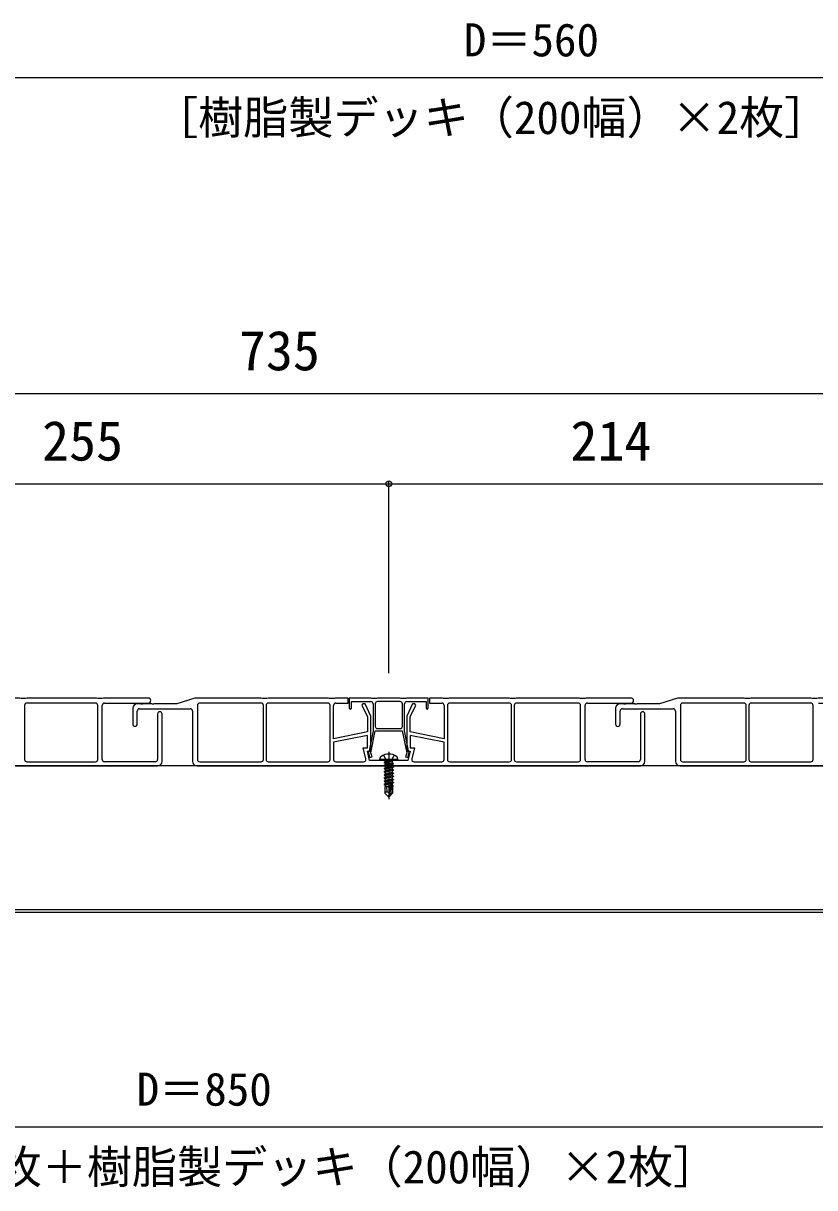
# Model space of a CAD drawing. Units: millimetres, scale not verified. Extents: x -1050 to 1050, y -1578 to 1569.
# Drawn here: x -221 to 130, y 225 to 741 of the extents above; entities that cross this region are included whole.
import ezdxf
from ezdxf.enums import TextEntityAlignment as Align

# ---------------------------------------------------------------- set-up
doc = ezdxf.new("R2010")
doc.units = ezdxf.units.MM
doc.header["$LTSCALE"] = 8
for name, color, linetype in [('0-2_YKK_11', 7, 'Continuous'), ('0-3_YKK_12', 2, 'Continuous'), ('0-4_YKK_13', 4, 'Continuous'), ('0-5_YKK_D', 6, 'Continuous')]:
    doc.layers.add(name, color=color, linetype=linetype)
doc.styles.add('ＭＳ ゴシック', font='')
doc.styles.get('ＭＳ ゴシック').set_extended_font_data('MS Gothic')

msp = doc.modelspace()

# ---------------------------------------------------------------- linework, layer by layer
at = {"layer": '0-2_YKK_11'}
for p, q in [((-189.174, 439.3), (-219.574, 439.3)), ((-185.174, 439.3), (-165.774, 439.3)), ((-115.776, 439.3), (-142.976, 439.3)), ((-86.176, 439.3), (-112.576, 439.3)), ((-65.176, 439), (-65.176, 429)), ((-53.176, 429), (-53.176, 439)), ((-5.776, 439.3), (-32.176, 439.3)), ((24.824, 439.3), (-2.576, 439.3)), ((28.824, 439.3), (48.224, 439.3)), ((98.226, 439.3), (71.026, 439.3)), ((127.826, 439.3), (101.426, 439.3)), ((-220.574, 438.3), (-220.574, 414.3)), ((-188.174, 414.3), (-188.174, 438.3)), ((-186.174, 414.3), (-186.174, 438.3)), ((-172.676, 437), (-172.676, 430)), ((-170.676, 430), (-170.676, 435.8)), ((-169.676, 436.8), (-147.176, 436.8)), ((-161.674, 434.5), (-161.674, 414.3)), ((-159.674, 413.5), (-159.674, 434.5)), ((-146.176, 435.8), (-146.176, 413.5)), ((-143.976, 438.3), (-143.976, 414.3)), ((-114.776, 414.3), (-114.776, 438.3)), ((-113.576, 438.3), (-113.576, 414.3)), ((-85.176, 414.3), (-85.176, 438.3)), ((-33.176, 438.3), (-33.176, 414.3)), ((-4.776, 414.3), (-4.776, 438.3)), ((-3.576, 438.3), (-3.576, 414.3)), ((25.824, 414.3), (25.824, 438.3)), ((27.824, 414.3), (27.824, 438.3)), ((41.326, 437), (41.326, 430)), ((43.326, 430), (43.326, 435.8)), ((44.326, 436.8), (66.826, 436.8)), ((52.324, 434.5), (52.324, 414.3)), ((54.324, 413.5), (54.324, 434.5)), ((67.826, 435.8), (67.826, 413.5)), ((70.026, 438.3), (70.026, 414.3)), ((99.226, 414.3), (99.226, 438.3)), ((100.426, 438.3), (100.426, 414.3)), ((128.826, 414.3), (128.826, 438.3)), ((-64.176, 428), (-54.176, 428)), ((-34.676, 414.3), (-34.676, 421.97)), ((-219.574, 413.3), (-189.174, 413.3)), ((-162.674, 413.3), (-185.174, 413.3)), ((-142.976, 413.3), (-115.776, 413.3)), ((-112.576, 413.3), (-86.176, 413.3)), ((-82.676, 413.3), (-70.365, 413.3)), ((-47.987, 413.3), (-35.676, 413.3)), ((-32.176, 413.3), (-5.776, 413.3)), ((-2.576, 413.3), (24.824, 413.3)), ((51.324, 413.3), (28.824, 413.3)), ((71.026, 413.3), (98.226, 413.3)), ((101.426, 413.3), (127.826, 413.3)), ((-440.174, 411.5), (-161.674, 411.5)), ((-144.176, 411.5), (52.324, 411.5)), ((69.826, 411.5), (266.326, 411.5))]:
    msp.add_line(p, q, dxfattribs=at)
for points in [[(-165.774, 441.5), (-185.674, 441.5), (-186.174, 441.35), (-188.174, 441.35), (-188.674, 441.5), (-219.674, 441.5), (-220.174, 441.35), (-222.174, 441.35), (-222.674, 441.5), (-254.674, 441.5), (-255.174, 441.35), (-257.174, 441.35), (-257.674, 441.5), (-287.424, 441.5), (-287.924, 441.35), (-289.924, 441.35), (-290.424, 441.5), (-296.174, 441.5), (-296.174, 439.3), (-290.674, 439.3)], [(-82.676, 439.3), (-77.176, 439.3), (-77.176, 441.5), (-82.926, 441.5), (-83.426, 441.35), (-85.426, 441.35), (-85.926, 441.5), (-112.676, 441.5), (-113.176, 441.35), (-115.176, 441.35), (-115.676, 441.5), (-145.176, 441.5), (-153.176, 439), (-163.156, 439), (-163.416, 438.85), (-163.936, 438.85), (-164.196, 439), (-168.156, 439), (-168.416, 438.85), (-168.936, 438.85), (-169.196, 439), (-170.676, 439)], [(-34.676, 438.3), (-34.676, 423.5), (-49.676, 426.5), (-49.676, 433.165), (-47.276, 438.455), (-47.627, 439), (-48.676, 439), (-51.176, 433.489), (-51.176, 418), (-49.676, 418), (-50.676, 413.8), (-58.656, 413.8), (-58.916, 413.65), (-59.436, 413.65), (-59.696, 413.8), (-67.676, 413.8), (-68.676, 418), (-67.176, 418), (-67.176, 433.5), (-69.676, 439), (-70.725, 439), (-71.076, 438.455), (-68.676, 433.175), (-68.676, 426.5), (-83.676, 423.5), (-83.676, 438.3)], [(-51.176, 440), (-42.676, 440), (-42.676, 437), (-42.176, 436.5), (-41.676, 437), (-41.676, 441.5), (-51.176, 441.5), (-51.676, 441.35), (-53.676, 441.35), (-54.176, 441.5), (-64.176, 441.5), (-64.676, 441.35), (-66.676, 441.35), (-67.176, 441.5), (-76.676, 441.5), (-76.676, 437), (-76.176, 436.5), (-75.676, 437), (-75.676, 440), (-67.176, 440)], [(-66.176, 439), (-66.176, 427), (-67.939, 418.183), (-68.102, 417.972), (-68.262, 417.611), (-67.557, 415.162), (-66.596, 415.438), (-67.111, 417.226), (-65.156, 427), (-53.196, 427), (-51.241, 417.226), (-51.757, 415.438), (-50.796, 415.162), (-50.09, 417.611), (-50.25, 417.972), (-50.413, 418.183), (-52.176, 427), (-52.176, 439)], [(-54.176, 440), (-59.176, 440), (-64.176, 440)], [(48.224, 441.5), (28.324, 441.5), (27.824, 441.35), (25.824, 441.35), (25.324, 441.5), (-2.676, 441.5), (-3.176, 441.35), (-5.176, 441.35), (-5.676, 441.5), (-32.426, 441.5), (-32.926, 441.35), (-34.926, 441.35), (-35.426, 441.5), (-41.176, 441.5), (-41.176, 439.3), (-35.676, 439.3)], [(131.326, 439.3), (136.826, 439.3), (136.826, 441.5), (131.076, 441.5), (130.576, 441.35), (128.576, 441.35), (128.076, 441.5), (101.326, 441.5), (100.826, 441.35), (98.826, 441.35), (98.326, 441.5), (68.826, 441.5), (60.826, 439), (50.846, 439), (50.586, 438.85), (50.066, 438.85), (49.807, 439), (45.846, 439), (45.586, 438.85), (45.066, 438.85), (44.807, 439), (43.326, 439)], [(-68.676, 424.97), (-83.676, 421.97), (-83.676, 414.3)], [(-69.392, 414.532), (-70.575, 419.5), (-68.676, 419.5), (-68.676, 424.97)], [(-34.676, 421.97), (-49.676, 424.97), (-49.676, 419.5), (-47.777, 419.5), (-48.96, 414.532)]]:
    msp.add_lwpolyline(points, dxfattribs=at)
for centre, radius, start, end in [((-219.574, 438.3), 1, 90, 180), ((-189.174, 438.3), 1, 0, 90), ((-185.174, 438.3), 1, 90, 180), ((-170.676, 437), 2, 90, 180), ((-165.774, 440.4), 1.1, 270, 90), ((-142.976, 438.3), 1, 90, 180), ((-115.776, 438.3), 1, 0, 90), ((-112.576, 438.3), 1, 90, 180), ((-86.176, 438.3), 1, 360, 90), ((-82.676, 438.3), 1, 90, 180), ((-67.176, 439), 1, 0, 90), ((-64.176, 439), 1, 90, 180), ((-54.176, 439), 1, 0, 90), ((-51.176, 439), 1, 90, 180), ((-35.676, 438.3), 1, 0, 90), ((-32.176, 438.3), 1, 90, 180), ((-5.776, 438.3), 1, 0, 90), ((-2.576, 438.3), 1, 90, 180), ((24.824, 438.3), 1, 0, 90), ((28.824, 438.3), 1, 90, 180), ((43.326, 437), 2, 90, 180), ((48.224, 440.4), 1.1, 270, 90), ((71.026, 438.3), 1, 90, 180), ((98.226, 438.3), 1, 0, 90), ((101.426, 438.3), 1, 90, 180), ((127.826, 438.3), 1, 360, 90), ((-169.676, 435.8), 1, 90, 180), ((-160.674, 434.5), 1, 0, 180), ((-147.176, 435.8), 1, 0, 90), ((44.326, 435.8), 1, 90, 180), ((53.324, 434.5), 1, 0, 180), ((66.826, 435.8), 1, 0, 90), ((-171.676, 430), 1, 180, 0), ((-64.176, 429), 1, 180, 270), ((-54.176, 429), 1, 270, 0), ((42.326, 430), 1, 180, 0), ((-219.574, 414.3), 1, 180, 270), ((-189.174, 414.3), 1, 270, 0), ((-185.174, 414.3), 1, 180, 270), ((-162.674, 414.3), 1, 270, 0), ((-161.674, 413.5), 2, 270, 0), ((-144.176, 413.5), 2, 180, 270), ((-142.976, 414.3), 1, 180, 270), ((-115.776, 414.3), 1, 270, 0), ((-112.576, 414.3), 1, 180, 270), ((-86.176, 414.3), 1, 270, 360), ((-82.676, 414.3), 1, 180, 270), ((-70.365, 414.3), 1, 270, 13.3925), ((-47.987, 414.3), 1, 166.6075, 270), ((-35.676, 414.3), 1, 270, 0), ((-32.176, 414.3), 1, 180, 270), ((-5.776, 414.3), 1, 270, 0), ((-2.576, 414.3), 1, 180, 270), ((24.824, 414.3), 1, 270, 0), ((28.824, 414.3), 1, 180, 270), ((51.324, 414.3), 1, 270, 0), ((52.324, 413.5), 2, 270, 0), ((69.826, 413.5), 2, 180, 270), ((71.026, 414.3), 1, 180, 270), ((98.226, 414.3), 1, 270, 0), ((101.426, 414.3), 1, 180, 270), ((127.826, 414.3), 1, 270, 360)]:
    msp.add_arc(centre, radius, start, end, dxfattribs=at)
at = {"layer": '0-3_YKK_12'}
for p, q in [((289.326, 411.5), (-487.674, 411.5)), ((289.326, 347.7), (-487.674, 347.7)), ((289.326, 346.5), (-487.674, 346.5))]:
    msp.add_line(p, q, dxfattribs=at)
at = {"layer": '0-4_YKK_13'}
for p, q in [((-63.176, 414.3), (-63.035, 415.102)), ((-55.176, 414.3), (-63.176, 414.3)), ((-63.176, 414.3), (-63.088, 413.8)), ((-55.264, 413.8), (-63.088, 413.8)), ((-61.276, 413.15), (-57.676, 413.75)), ((-57.676, 413.65), (-61.276, 413.05)), ((-61.276, 413.15), (-60.726, 413.468)), ((-61.276, 413.15), (-61.276, 413.05)), ((-61.276, 413.15), (-61.276, 413.05)), ((-61.276, 413.05), (-60.726, 412.732)), ((-57.676, 413.75), (-60.726, 413.468)), ((-60.726, 412.732), (-57.676, 413.65)), ((-60.726, 413.6), (-60.726, 413.468)), ((-59.176, 417.7), (-59.176, 396.8)), ((-57.676, 413.75), (-57.676, 413.65)), ((-57.626, 413.6), (-57.626, 412.768)), ((-55.176, 414.3), (-55.318, 415.102)), ((-55.176, 414.3), (-55.264, 413.8)), ((-61.276, 411.75), (-57.076, 412.45)), ((-57.076, 412.35), (-61.276, 411.65)), ((-61.276, 411.75), (-60.726, 412.068)), ((-61.276, 411.75), (-61.276, 411.65)), ((-61.276, 411.65), (-60.726, 411.332)), ((-61.276, 410.35), (-57.076, 411.05)), ((-57.076, 410.95), (-61.276, 410.25)), ((-61.276, 410.35), (-60.726, 410.668)), ((-61.276, 410.35), (-61.276, 410.25)), ((-61.276, 410.25), (-60.726, 409.932)), ((-61.276, 408.95), (-57.076, 409.65)), ((-57.076, 409.55), (-61.276, 408.85)), ((-61.276, 408.95), (-60.726, 409.268)), ((-61.276, 408.95), (-61.276, 408.85)), ((-61.276, 408.85), (-60.726, 408.532)), ((-61.276, 407.55), (-57.076, 408.25)), ((-57.076, 408.15), (-61.276, 407.45)), ((-61.276, 407.55), (-60.726, 407.868)), ((-57.626, 412.768), (-60.726, 412.068)), ((-60.726, 412.732), (-60.726, 412.068)), ((-57.626, 412.032), (-60.726, 411.332)), ((-57.626, 411.368), (-60.726, 410.668)), ((-60.726, 411.332), (-60.726, 410.668)), ((-57.626, 409.968), (-60.726, 409.268)), ((-60.726, 409.932), (-60.726, 409.268)), ((-57.626, 408.568), (-60.726, 407.868)), ((-60.726, 408.532), (-60.726, 407.868)), ((-57.076, 412.45), (-57.626, 412.768)), ((-57.076, 412.35), (-57.626, 412.032)), ((-57.626, 412.032), (-57.626, 411.368)), ((-57.076, 411.05), (-57.626, 411.368)), ((-57.626, 410.632), (-57.626, 409.968)), ((-57.076, 409.65), (-57.626, 409.968)), ((-57.626, 409.232), (-57.626, 408.568)), ((-57.076, 408.25), (-57.626, 408.568)), ((-57.626, 407.832), (-57.626, 407.168)), ((-57.076, 412.45), (-57.076, 412.35)), ((-57.076, 411.05), (-57.076, 410.95)), ((-57.076, 409.65), (-57.076, 409.55)), ((-57.076, 408.25), (-57.076, 408.15)), ((-61.276, 407.55), (-61.276, 407.45)), ((-61.276, 407.45), (-60.726, 407.132)), ((-61.276, 406.15), (-57.076, 406.85)), ((-57.076, 406.75), (-61.276, 406.05)), ((-61.276, 406.15), (-60.726, 406.468)), ((-61.276, 406.15), (-61.276, 406.05)), ((-61.276, 406.05), (-60.726, 405.732)), ((-61.276, 404.75), (-57.076, 405.45)), ((-57.076, 405.35), (-61.276, 404.65)), ((-61.276, 404.75), (-60.726, 405.068)), ((-61.276, 404.75), (-61.276, 404.65)), ((-61.276, 404.65), (-60.726, 404.332)), ((-61.276, 403.35), (-58.251, 403.854)), ((-58.278, 403.75), (-61.276, 403.25)), ((-61.276, 403.35), (-60.726, 403.668)), ((-61.276, 403.35), (-61.276, 403.25)), ((-61.276, 403.25), (-60.726, 402.932)), ((-57.626, 407.168), (-60.726, 406.468)), ((-60.726, 407.132), (-60.726, 406.468)), ((-57.626, 405.768), (-60.726, 405.068)), ((-60.726, 405.732), (-60.726, 405.068)), ((-57.626, 404.368), (-60.726, 403.668)), ((-60.726, 404.332), (-60.726, 403.668)), ((-58.336, 403.472), (-60.726, 402.932)), ((-60.726, 402.932), (-60.726, 402.268)), ((-58.481, 402.775), (-60.726, 402.268)), ((-58.267, 403.807), (-59.176, 399.422)), ((-57.844, 403.923), (-59.026, 398.224)), ((-57.844, 403.922), (-57.076, 404.05)), ((-57.076, 403.95), (-57.789, 403.831)), ((-57.626, 402.968), (-57.779, 402.933)), ((-57.776, 403.752), (-57.776, 399.474)), ((-57.176, 402.708), (-57.776, 402.609)), ((-57.176, 402.492), (-57.776, 402.376)), ((-57.076, 406.85), (-57.626, 407.168)), ((-57.626, 406.432), (-57.626, 405.768)), ((-57.076, 405.45), (-57.626, 405.768)), ((-57.626, 405.032), (-57.626, 404.368)), ((-57.076, 404.05), (-57.626, 404.368)), ((-57.626, 403.632), (-57.626, 402.968)), ((-57.176, 402.708), (-57.626, 402.968)), ((-57.176, 402.492), (-57.476, 402.319)), ((-57.176, 402.708), (-57.176, 402.492)), ((-57.076, 406.85), (-57.076, 406.75)), ((-57.076, 405.45), (-57.076, 405.35)), ((-57.076, 404.05), (-57.076, 403.95)), ((-60.876, 402.2), (-60.726, 402.268)), ((-60.876, 402.2), (-60.876, 399.35)), ((-58.6, 402.2), (-60.876, 402.2)), ((-59.919, 400.153), (-60.876, 399.35)), ((-59.326, 397.8), (-60.876, 399.35)), ((-58.541, 402.483), (-60.259, 402.2)), ((-59.176, 399.422), (-59.326, 397.8)), ((-59.326, 397.8), (-59.026, 397.8)), ((-59.176, 399.422), (-59.176, 397.8)), ((-57.776, 399.474), (-59.026, 398.224)), ((-59.026, 397.8), (-57.476, 399.35)), ((-59.026, 398.224), (-59.026, 397.8)), ((-58.596, 402.216), (-58.68, 402.2)), ((-57.476, 402.2), (-57.776, 402.2)), ((-57.476, 399.35), (-57.776, 399.474)), ((-57.476, 402.319), (-57.476, 399.35))]:
    msp.add_line(p, q, dxfattribs=at)
for points in [[(-61.476, 416.279), (-60.321, 413.963), (-59.176, 413.354)], [(-56.876, 416.279), (-58.031, 413.963), (-59.176, 413.354)], [(-57.076, 410.95), (-57.626, 410.632), (-60.726, 409.932)], [(-57.076, 409.55), (-57.626, 409.232), (-60.726, 408.532)], [(-57.076, 408.15), (-57.626, 407.832), (-60.726, 407.132)], [(-57.076, 406.75), (-57.626, 406.432), (-60.726, 405.732)], [(-57.076, 405.35), (-57.626, 405.032), (-60.726, 404.332)], [(-57.076, 403.95), (-57.626, 403.632), (-57.776, 403.599)], [(-59.176, 399.422), (-59.919, 400.153), (-60.076, 402.2)]]:
    msp.add_lwpolyline(points, dxfattribs=at)
for centre, radius, start, end in [((-62.148, 414.946), 0.9, 122.05588, 170), ((-59.176, 410.2), 6.5, 57.94412, 122.05588), ((-60.926, 413.6), 0.2, 0, 90), ((-57.426, 413.6), 0.2, 90, 180), ((-56.204, 414.946), 0.9, 10, 57.94412), ((-58.024, 403.752), 0.248, 0, 167.19096)]:
    msp.add_arc(centre, radius, start, end, dxfattribs=at)
at = {"layer": '0-5_YKK_D'}
for p, q in [((-259.674, 716.5), (300.326, 716.5)), ((-466.674, 576.5), (268.326, 576.5)), ((-59.176, 452.5), (-59.176, 537.5)), ((-59.176, 452.5), (-59.176, 537.5)), ((-314.174, 536.5), (-59.176, 536.5)), ((-59.176, 536.5), (154.826, 536.5)), ((-549.674, 251.5), (300.326, 251.5))]:
    msp.add_line(p, q, dxfattribs=at)
msp.add_circle((-59.176, 536.5), 1.275, dxfattribs=at)
msp.add_circle((-59.176, 536.5), 1.275, dxfattribs=at)

# ---------------------------------------------------------------- texts
at = {"layer": '0-5_YKK_D', "style": 'ＭＳ ゴシック'}
for s, height, p in [('D＝560', 14.66, (-25.924, 721.5)), ('［樹脂製デッキ（200幅）×2枚］', 14.66, (-163.708, 687.068)), ('735', 17.6, (-125.628, 581.5)), ('255', 17.6, (-212.857, 541.5)), ('214', 17.6, (21.302, 541.5)), ('D＝850', 14.66, (-170.924, 256.5)), ('［樹脂製デッキ（300幅）×1枚＋樹脂製デッキ（200幅）×2枚］', 14.66, (-492.799, 222.068))]:
    msp.add_text(s, height=height, dxfattribs=at).set_placement(p, align=Align.BOTTOM_LEFT)

doc.saveas('drawing.dxf')
